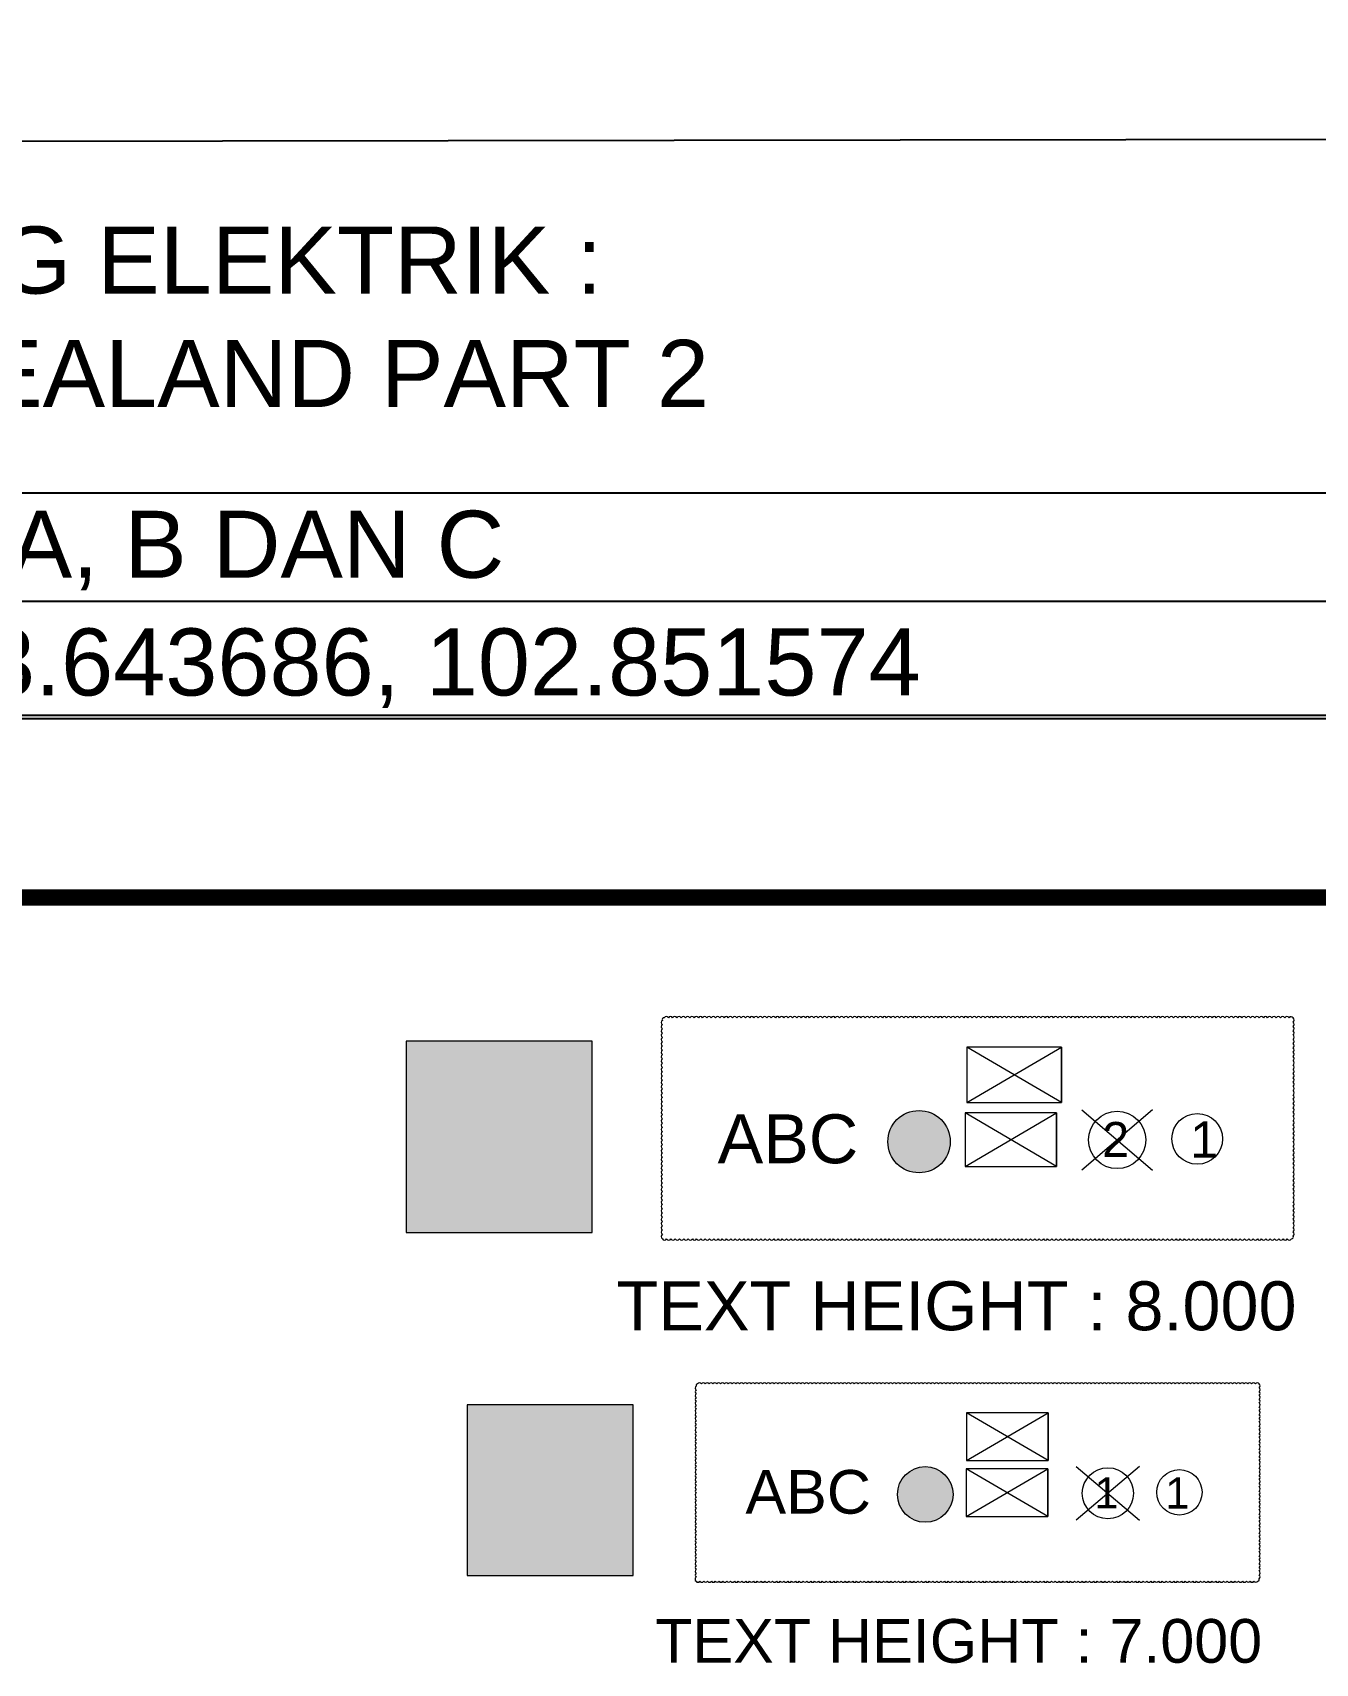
# Model space of a CAD drawing. Header units: inches. Extents: x -2907330 to 774627, y -12404360 to 10502691.
# Drawn here: x 14919.4 to 15129.8, y 2087.7 to 2355.2 of the extents above; entities that cross this region are included whole.
import ezdxf
from ezdxf.enums import TextEntityAlignment as Align

# ---------------------------------------------------------------- set-up
doc = ezdxf.new("R2010")
doc.units = ezdxf.units.IN
doc.header["$MEASUREMENT"] = 0
doc.layers.add('CABLE SERVICE', color=7, linetype='Continuous', lineweight=0)
doc.styles.get("Standard").update_dxf_attribs({"font": 'arial.ttf', "height": 2})
doc.styles.add('style1', font='arial.ttf', dxfattribs={"height": 2})

msp = doc.modelspace()

# ---------------------------------------------------------------- hatches: boundary and pattern name
at = {"lineweight": 0}
h = msp.add_hatch(color=3, dxfattribs=at)
h.dxf.hatch_style = 1
h.paths.add_polyline_path([(15011.12, 2189.71), (14980.62, 2189.71), (14980.62, 2158.35), (15011.12, 2158.35)])
h = msp.add_hatch(color=5, dxfattribs=at)
h.dxf.hatch_style = 1
h.paths.add_polyline_path([(15059.64, 2173.24, 1), (15069.87, 2173.24, 1)])
h = msp.add_hatch(color=3, dxfattribs=at)
h.dxf.hatch_style = 1
h.paths.add_polyline_path([(15017.89, 2130.08), (14990.66, 2130.08), (14990.66, 2102.09), (15017.89, 2102.09)])
h = msp.add_hatch(color=5, dxfattribs=at)
h.dxf.hatch_style = 1
h.paths.add_polyline_path([(15061.2, 2115.37, 1), (15070.33, 2115.37, 1)])

# ---------------------------------------------------------------- linework, layer by layer
at = {"color": 7, "linetype": 'Continuous'}
for p, q in [((13219.25, 2334.93), (15221.44, 2337.82)), ((14611.17, 2279.65), (15221.29, 2279.65)), ((14611.17, 2261.91), (15221.29, 2261.91))]:
    msp.add_line(p, q, dxfattribs=at)
at = {"linetype": 'Continuous', "const_width": 2.7}
msp.add_lwpolyline([(15264.58, 3866.02), (12871.15, 3866.02), (12871.15, 2213.3), (15264.58, 2213.3)], close=True, dxfattribs=at)
for points in [[(12914.43, 3836.72), (15221.29, 3836.72), (15221.29, 2242.6), (12914.43, 2242.6)], [(12914.58, 3837.26), (15221.44, 3837.26), (15221.44, 2243.15), (12914.58, 2243.15)]]:
    msp.add_lwpolyline(points, close=True)
at = {"lineweight": 5}
for points in [[(15022.66, 2157.28, 0.520567), (15023.36, 2157.28, 0.520567), (15024.07, 2157.28, 0.520567), (15024.77, 2157.28, 0.520567), (15025.47, 2157.28, 0.520567), (15026.17, 2157.28, 0.520567), (15026.87, 2157.28, 0.520567), (15027.58, 2157.28, 0.520567), (15028.28, 2157.28, 0.520567), (15028.98, 2157.28, 0.520567), (15029.68, 2157.28, 0.520567), (15030.38, 2157.28, 0.520567), (15031.09, 2157.28, 0.520567), (15031.79, 2157.28, 0.520567), (15032.49, 2157.28, 0.520567), (15033.19, 2157.28, 0.520567), (15033.89, 2157.28, 0.520567), (15034.6, 2157.28, 0.520567), (15035.3, 2157.28, 0.520567), (15036, 2157.28, 0.520567), (15036.7, 2157.28, 0.520567), (15037.4, 2157.28, 0.520567), (15038.11, 2157.28, 0.520567), (15038.81, 2157.28, 0.520567), (15039.51, 2157.28, 0.520567), (15040.21, 2157.28, 0.520567), (15040.91, 2157.28, 0.520567), (15041.62, 2157.28, 0.520567), (15042.32, 2157.28, 0.520567), (15043.02, 2157.28, 0.520567), (15043.72, 2157.28, 0.520567), (15044.42, 2157.28, 0.520567), (15045.13, 2157.28, 0.520567), (15045.83, 2157.28, 0.520567), (15046.53, 2157.28, 0.520567), (15047.23, 2157.28, 0.520567), (15047.93, 2157.28, 0.520567), (15048.64, 2157.28, 0.520567), (15049.34, 2157.28, 0.520567), (15050.04, 2157.28, 0.520567), (15050.74, 2157.28, 0.520567), (15051.44, 2157.28, 0.520567), (15052.15, 2157.28, 0.520567), (15052.85, 2157.28, 0.520567), (15053.55, 2157.28, 0.520567), (15054.25, 2157.28, 0.520567), (15054.95, 2157.28, 0.520567), (15055.66, 2157.28, 0.520567), (15056.36, 2157.28, 0.520567), (15057.06, 2157.28, 0.520567), (15057.76, 2157.28, 0.520567), (15058.46, 2157.28, 0.520567), (15059.17, 2157.28, 0.520567), (15059.87, 2157.28, 0.520567), (15060.57, 2157.28, 0.520567), (15061.27, 2157.28, 0.520567), (15061.97, 2157.28, 0.520567), (15062.68, 2157.28, 0.520567), (15063.38, 2157.28, 0.520567), (15064.08, 2157.28, 0.520567), (15064.78, 2157.28, 0.520567), (15065.48, 2157.28, 0.520567), (15066.19, 2157.28, 0.520567), (15066.89, 2157.28, 0.520567), (15067.59, 2157.28, 0.520567), (15068.29, 2157.28, 0.520567), (15068.99, 2157.28, 0.520567), (15069.7, 2157.28, 0.520567), (15070.4, 2157.28, 0.520567), (15071.1, 2157.28, 0.520567), (15071.8, 2157.28, 0.520567), (15072.5, 2157.28, 0.520567), (15073.21, 2157.28, 0.520567), (15073.91, 2157.28, 0.520567), (15074.61, 2157.28, 0.520567), (15075.31, 2157.28, 0.520567), (15076.01, 2157.28, 0.520567), (15076.72, 2157.28, 0.520567), (15077.42, 2157.28, 0.520567), (15078.12, 2157.28, 0.520567), (15078.82, 2157.28, 0.520567), (15079.52, 2157.28, 0.520567), (15080.23, 2157.28, 0.520567), (15080.93, 2157.28, 0.520567), (15081.63, 2157.28, 0.520567), (15082.33, 2157.28, 0.520567), (15083.03, 2157.28, 0.520567), (15083.74, 2157.28, 0.520567), (15084.44, 2157.28, 0.520567), (15085.14, 2157.28, 0.520567), (15085.84, 2157.28, 0.520567), (15086.54, 2157.28, 0.520567), (15087.25, 2157.28, 0.520567), (15087.95, 2157.28, 0.520567), (15088.65, 2157.28, 0.520567), (15089.35, 2157.28, 0.520567), (15090.05, 2157.28, 0.520567), (15090.76, 2157.28, 0.520567), (15091.46, 2157.28, 0.520567), (15092.16, 2157.28, 0.520567), (15092.86, 2157.28, 0.520567), (15093.56, 2157.28, 0.520567), (15094.27, 2157.28, 0.520567), (15094.97, 2157.28, 0.520567), (15095.67, 2157.28, 0.520567), (15096.37, 2157.28, 0.520567), (15097.07, 2157.28, 0.520567), (15097.78, 2157.28, 0.520567), (15098.48, 2157.28, 0.520567), (15099.18, 2157.28, 0.520567), (15099.88, 2157.28, 0.520567), (15100.58, 2157.28, 0.520567), (15101.29, 2157.28, 0.520567), (15101.99, 2157.28, 0.520567), (15102.69, 2157.28, 0.520567), (15103.39, 2157.28, 0.520567), (15104.09, 2157.28, 0.520567), (15104.8, 2157.28, 0.520567), (15105.5, 2157.28, 0.520567), (15106.2, 2157.28, 0.520567), (15106.9, 2157.28, 0.520567), (15107.6, 2157.28, 0.520567), (15108.31, 2157.28, 0.520567), (15109.01, 2157.28, 0.520567), (15109.71, 2157.28, 0.520567), (15110.41, 2157.28, 0.520567), (15111.11, 2157.28, 0.520567), (15111.82, 2157.28, 0.520567), (15112.52, 2157.28, 0.520567), (15113.22, 2157.28, 0.520567), (15113.92, 2157.28, 0.520567), (15114.62, 2157.28, 0.520567), (15115.33, 2157.28, 0.520567), (15116.03, 2157.28, 0.520567), (15116.73, 2157.28, 0.520567), (15117.43, 2157.28, 0.520567), (15118.13, 2157.28, 0.520567), (15118.84, 2157.28, 0.520567), (15119.54, 2157.28, 0.520567), (15120.24, 2157.28, 0.520567), (15120.94, 2157.28, 0.520567), (15121.64, 2157.28, 0.520567), (15122.35, 2157.28, 0.520567), (15123.05, 2157.28, 0.520567), (15123.75, 2157.28, 0.520567), (15124.45, 2157.28, 0.520567), (15125.15, 2157.28, 0.520567), (15125.85, 2157.28, 0.520567), (15126.11, 2157.74, 0.520567), (15126.11, 2158.44, 0.520567), (15126.11, 2159.14, 0.520567), (15126.11, 2159.84, 0.520567), (15126.11, 2160.54, 0.520567), (15126.11, 2161.25, 0.520567), (15126.11, 2161.95, 0.520567), (15126.11, 2162.65, 0.520567), (15126.11, 2163.35, 0.520567), (15126.11, 2164.05, 0.520567), (15126.11, 2164.76, 0.520567), (15126.11, 2165.46, 0.520567), (15126.11, 2166.16, 0.520567), (15126.11, 2166.86, 0.520567), (15126.11, 2167.56, 0.520567), (15126.11, 2168.27, 0.520567), (15126.11, 2168.97, 0.520567), (15126.11, 2169.67, 0.520567), (15126.11, 2170.37, 0.520567), (15126.11, 2171.07, 0.520567), (15126.11, 2171.78, 0.520567), (15126.11, 2172.48, 0.520567), (15126.11, 2173.18, 0.520567), (15126.11, 2173.88, 0.520567), (15126.11, 2174.58, 0.520567), (15126.11, 2175.29, 0.520567), (15126.11, 2175.99, 0.520567), (15126.11, 2176.69, 0.520567), (15126.11, 2177.39, 0.520567), (15126.11, 2178.09, 0.520567), (15126.11, 2178.8, 0.520567), (15126.11, 2179.5, 0.520567), (15126.11, 2180.2, 0.520567), (15126.11, 2180.9, 0.520567), (15126.11, 2181.6, 0.520567), (15126.11, 2182.31, 0.520567), (15126.11, 2183.01, 0.520567), (15126.11, 2183.71, 0.520567), (15126.11, 2184.41, 0.520567), (15126.11, 2185.11, 0.520567), (15126.11, 2185.82, 0.520567), (15126.11, 2186.52, 0.520567), (15126.11, 2187.22, 0.520567), (15126.11, 2187.92, 0.520567), (15126.11, 2188.62, 0.520567), (15126.11, 2189.33, 0.520567), (15126.11, 2190.03, 0.520567), (15126.11, 2190.73, 0.520567), (15126.11, 2191.43, 0.520567), (15126.11, 2192.13, 0.520567), (15126.11, 2192.84, 0.520567), (15126.11, 2193.54, 0.520567), (15125.43, 2193.57, 0.520567), (15124.73, 2193.57, 0.520567), (15124.03, 2193.57, 0.520567), (15123.33, 2193.57, 0.520567), (15122.62, 2193.57, 0.520567), (15121.92, 2193.57, 0.520567), (15121.22, 2193.57, 0.520567), (15120.52, 2193.57, 0.520567), (15119.82, 2193.57, 0.520567), (15119.11, 2193.57, 0.520567), (15118.41, 2193.57, 0.520567), (15117.71, 2193.57, 0.520567), (15117.01, 2193.57, 0.520567), (15116.31, 2193.57, 0.520567), (15115.6, 2193.57, 0.520567), (15114.9, 2193.57, 0.520567), (15114.2, 2193.57, 0.520567), (15113.5, 2193.57, 0.520567), (15112.8, 2193.57, 0.520567), (15112.09, 2193.57, 0.520567), (15111.39, 2193.57, 0.520567), (15110.69, 2193.57, 0.520567), (15109.99, 2193.57, 0.520567), (15109.29, 2193.57, 0.520567), (15108.58, 2193.57, 0.520567), (15107.88, 2193.57, 0.520567), (15107.18, 2193.57, 0.520567), (15106.48, 2193.57, 0.520567), (15105.78, 2193.57, 0.520567), (15105.07, 2193.57, 0.520567), (15104.37, 2193.57, 0.520567), (15103.67, 2193.57, 0.520567), (15102.97, 2193.57, 0.520567), (15102.27, 2193.57, 0.520567), (15101.56, 2193.57, 0.520567), (15100.86, 2193.57, 0.520567), (15100.16, 2193.57, 0.520567), (15099.46, 2193.57, 0.520567), (15098.76, 2193.57, 0.520567), (15098.05, 2193.57, 0.520567), (15097.35, 2193.57, 0.520567), (15096.65, 2193.57, 0.520567), (15095.95, 2193.57, 0.520567), (15095.25, 2193.57, 0.520567), (15094.54, 2193.57, 0.520567), (15093.84, 2193.57, 0.520567), (15093.14, 2193.57, 0.520567), (15092.44, 2193.57, 0.520567), (15091.74, 2193.57, 0.520567), (15091.03, 2193.57, 0.520567), (15090.33, 2193.57, 0.520567), (15089.63, 2193.57, 0.520567), (15088.93, 2193.57, 0.520567), (15088.23, 2193.57, 0.520567), (15087.52, 2193.57, 0.520567), (15086.82, 2193.57, 0.520567), (15086.12, 2193.57, 0.520567), (15085.42, 2193.57, 0.520567), (15084.72, 2193.57, 0.520567), (15084.01, 2193.57, 0.520567), (15083.31, 2193.57, 0.520567), (15082.61, 2193.57, 0.520567), (15081.91, 2193.57, 0.520567), (15081.21, 2193.57, 0.520567), (15080.5, 2193.57, 0.520567), (15079.8, 2193.57, 0.520567), (15079.1, 2193.57, 0.520567), (15078.4, 2193.57, 0.520567), (15077.7, 2193.57, 0.520567), (15076.99, 2193.57, 0.520567), (15076.29, 2193.57, 0.520567), (15075.59, 2193.57, 0.520567), (15074.89, 2193.57, 0.520567), (15074.19, 2193.57, 0.520567), (15073.48, 2193.57, 0.520567), (15072.78, 2193.57, 0.520567), (15072.08, 2193.57, 0.520567), (15071.38, 2193.57, 0.520567), (15070.68, 2193.57, 0.520567), (15069.97, 2193.57, 0.520567), (15069.27, 2193.57, 0.520567), (15068.57, 2193.57, 0.520567), (15067.87, 2193.57, 0.520567), (15067.17, 2193.57, 0.520567), (15066.46, 2193.57, 0.520567), (15065.76, 2193.57, 0.520567), (15065.06, 2193.57, 0.520567), (15064.36, 2193.57, 0.520567), (15063.66, 2193.57, 0.520567), (15062.95, 2193.57, 0.520567), (15062.25, 2193.57, 0.520567), (15061.55, 2193.57, 0.520567), (15060.85, 2193.57, 0.520567), (15060.15, 2193.57, 0.520567), (15059.44, 2193.57, 0.520567), (15058.74, 2193.57, 0.520567), (15058.04, 2193.57, 0.520567), (15057.34, 2193.57, 0.520567), (15056.64, 2193.57, 0.520567), (15055.93, 2193.57, 0.520567), (15055.23, 2193.57, 0.520567), (15054.53, 2193.57, 0.520567), (15053.83, 2193.57, 0.520567), (15053.13, 2193.57, 0.520567), (15052.42, 2193.57, 0.520567), (15051.72, 2193.57, 0.520567), (15051.02, 2193.57, 0.520567), (15050.32, 2193.57, 0.520567), (15049.62, 2193.57, 0.520567), (15048.91, 2193.57, 0.520567), (15048.21, 2193.57, 0.520567), (15047.51, 2193.57, 0.520567), (15046.81, 2193.57, 0.520567), (15046.11, 2193.57, 0.520567), (15045.4, 2193.57, 0.520567), (15044.7, 2193.57, 0.520567), (15044, 2193.57, 0.520567), (15043.3, 2193.57, 0.520567), (15042.6, 2193.57, 0.520567), (15041.89, 2193.57, 0.520567), (15041.19, 2193.57, 0.520567), (15040.49, 2193.57, 0.520567), (15039.79, 2193.57, 0.520567), (15039.09, 2193.57, 0.520567), (15038.38, 2193.57, 0.520567), (15037.68, 2193.57, 0.520567), (15036.98, 2193.57, 0.520567), (15036.28, 2193.57, 0.520567), (15035.58, 2193.57, 0.520567), (15034.87, 2193.57, 0.520567), (15034.17, 2193.57, 0.520567), (15033.47, 2193.57, 0.520567), (15032.77, 2193.57, 0.520567), (15032.07, 2193.57, 0.520567), (15031.36, 2193.57, 0.520567), (15030.66, 2193.57, 0.520567), (15029.96, 2193.57, 0.520567), (15029.26, 2193.57, 0.520567), (15028.56, 2193.57, 0.520567), (15027.85, 2193.57, 0.520567), (15027.15, 2193.57, 0.520567), (15026.45, 2193.57, 0.520567), (15025.75, 2193.57, 0.520567), (15025.05, 2193.57, 0.520567), (15024.34, 2193.57, 0.520567), (15023.64, 2193.57, 0.520567), (15022.94, 2193.57, 0.520567), (15022.66, 2193.14, 0.520567), (15022.66, 2192.44, 0.520567), (15022.66, 2191.74, 0.520567), (15022.66, 2191.04, 0.520567), (15022.66, 2190.33, 0.520567), (15022.66, 2189.63, 0.520567), (15022.66, 2188.93, 0.520567), (15022.66, 2188.23, 0.520567), (15022.66, 2187.53, 0.520567), (15022.66, 2186.82, 0.520567), (15022.66, 2186.12, 0.520567), (15022.66, 2185.42, 0.520567), (15022.66, 2184.72, 0.520567), (15022.66, 2184.02, 0.520567), (15022.66, 2183.31, 0.520567), (15022.66, 2182.61, 0.520567), (15022.66, 2181.91, 0.520567), (15022.66, 2181.21, 0.520567), (15022.66, 2180.51, 0.520567), (15022.66, 2179.8, 0.520567), (15022.66, 2179.1, 0.520567), (15022.66, 2178.4, 0.520567), (15022.66, 2177.7, 0.520567), (15022.66, 2177, 0.520567), (15022.66, 2176.29, 0.520567), (15022.66, 2175.59, 0.520567), (15022.66, 2174.89, 0.520567), (15022.66, 2174.19, 0.520567), (15022.66, 2173.49, 0.520567), (15022.66, 2172.78, 0.520567), (15022.66, 2172.08, 0.520567), (15022.66, 2171.38, 0.520567), (15022.66, 2170.68, 0.520567), (15022.66, 2169.98, 0.520567), (15022.66, 2169.27, 0.520567), (15022.66, 2168.57, 0.520567), (15022.66, 2167.87, 0.520567), (15022.66, 2167.17, 0.520567), (15022.66, 2166.47, 0.520567), (15022.66, 2165.76, 0.520567), (15022.66, 2165.06, 0.520567), (15022.66, 2164.36, 0.520567), (15022.66, 2163.66, 0.520567), (15022.66, 2162.96, 0.520567), (15022.66, 2162.25, 0.520567), (15022.66, 2161.55, 0.520567), (15022.66, 2160.85, 0.520567), (15022.66, 2160.15, 0.520567), (15022.66, 2159.45, 0.520567), (15022.66, 2158.74, 0.520567), (15022.66, 2158.04, 0.520567)], [(15028.19, 2101.13, 0.520567), (15028.82, 2101.13, 0.520567), (15029.45, 2101.13, 0.520567), (15030.07, 2101.13, 0.520567), (15030.7, 2101.13, 0.520567), (15031.33, 2101.13, 0.520567), (15031.95, 2101.13, 0.520567), (15032.58, 2101.13, 0.520567), (15033.21, 2101.13, 0.520567), (15033.83, 2101.13, 0.520567), (15034.46, 2101.13, 0.520567), (15035.09, 2101.13, 0.520567), (15035.71, 2101.13, 0.520567), (15036.34, 2101.13, 0.520567), (15036.97, 2101.13, 0.520567), (15037.59, 2101.13, 0.520567), (15038.22, 2101.13, 0.520567), (15038.84, 2101.13, 0.520567), (15039.47, 2101.13, 0.520567), (15040.1, 2101.13, 0.520567), (15040.72, 2101.13, 0.520567), (15041.35, 2101.13, 0.520567), (15041.98, 2101.13, 0.520567), (15042.6, 2101.13, 0.520567), (15043.23, 2101.13, 0.520567), (15043.86, 2101.13, 0.520567), (15044.48, 2101.13, 0.520567), (15045.11, 2101.13, 0.520567), (15045.74, 2101.13, 0.520567), (15046.36, 2101.13, 0.520567), (15046.99, 2101.13, 0.520567), (15047.62, 2101.13, 0.520567), (15048.24, 2101.13, 0.520567), (15048.87, 2101.13, 0.520567), (15049.5, 2101.13, 0.520567), (15050.12, 2101.13, 0.520567), (15050.75, 2101.13, 0.520567), (15051.38, 2101.13, 0.520567), (15052, 2101.13, 0.520567), (15052.63, 2101.13, 0.520567), (15053.26, 2101.13, 0.520567), (15053.88, 2101.13, 0.520567), (15054.51, 2101.13, 0.520567), (15055.14, 2101.13, 0.520567), (15055.76, 2101.13, 0.520567), (15056.39, 2101.13, 0.520567), (15057.02, 2101.13, 0.520567), (15057.64, 2101.13, 0.520567), (15058.27, 2101.13, 0.520567), (15058.9, 2101.13, 0.520567), (15059.52, 2101.13, 0.520567), (15060.15, 2101.13, 0.520567), (15060.78, 2101.13, 0.520567), (15061.4, 2101.13, 0.520567), (15062.03, 2101.13, 0.520567), (15062.66, 2101.13, 0.520567), (15063.28, 2101.13, 0.520567), (15063.91, 2101.13, 0.520567), (15064.54, 2101.13, 0.520567), (15065.16, 2101.13, 0.520567), (15065.79, 2101.13, 0.520567), (15066.42, 2101.13, 0.520567), (15067.04, 2101.13, 0.520567), (15067.67, 2101.13, 0.520567), (15068.3, 2101.13, 0.520567), (15068.92, 2101.13, 0.520567), (15069.55, 2101.13, 0.520567), (15070.18, 2101.13, 0.520567), (15070.8, 2101.13, 0.520567), (15071.43, 2101.13, 0.520567), (15072.06, 2101.13, 0.520567), (15072.68, 2101.13, 0.520567), (15073.31, 2101.13, 0.520567), (15073.94, 2101.13, 0.520567), (15074.56, 2101.13, 0.520567), (15075.19, 2101.13, 0.520567), (15075.82, 2101.13, 0.520567), (15076.44, 2101.13, 0.520567), (15077.07, 2101.13, 0.520567), (15077.7, 2101.13, 0.520567), (15078.32, 2101.13, 0.520567), (15078.95, 2101.13, 0.520567), (15079.57, 2101.13, 0.520567), (15080.2, 2101.13, 0.520567), (15080.83, 2101.13, 0.520567), (15081.45, 2101.13, 0.520567), (15082.08, 2101.13, 0.520567), (15082.71, 2101.13, 0.520567), (15083.33, 2101.13, 0.520567), (15083.96, 2101.13, 0.520567), (15084.59, 2101.13, 0.520567), (15085.21, 2101.13, 0.520567), (15085.84, 2101.13, 0.520567), (15086.47, 2101.13, 0.520567), (15087.09, 2101.13, 0.520567), (15087.72, 2101.13, 0.520567), (15088.35, 2101.13, 0.520567), (15088.97, 2101.13, 0.520567), (15089.6, 2101.13, 0.520567), (15090.23, 2101.13, 0.520567), (15090.85, 2101.13, 0.520567), (15091.48, 2101.13, 0.520567), (15092.11, 2101.13, 0.520567), (15092.73, 2101.13, 0.520567), (15093.36, 2101.13, 0.520567), (15093.99, 2101.13, 0.520567), (15094.61, 2101.13, 0.520567), (15095.24, 2101.13, 0.520567), (15095.87, 2101.13, 0.520567), (15096.49, 2101.13, 0.520567), (15097.12, 2101.13, 0.520567), (15097.75, 2101.13, 0.520567), (15098.37, 2101.13, 0.520567), (15099, 2101.13, 0.520567), (15099.63, 2101.13, 0.520567), (15100.25, 2101.13, 0.520567), (15100.88, 2101.13, 0.520567), (15101.51, 2101.13, 0.520567), (15102.13, 2101.13, 0.520567), (15102.76, 2101.13, 0.520567), (15103.39, 2101.13, 0.520567), (15104.01, 2101.13, 0.520567), (15104.64, 2101.13, 0.520567), (15105.27, 2101.13, 0.520567), (15105.89, 2101.13, 0.520567), (15106.52, 2101.13, 0.520567), (15107.15, 2101.13, 0.520567), (15107.77, 2101.13, 0.520567), (15108.4, 2101.13, 0.520567), (15109.03, 2101.13, 0.520567), (15109.65, 2101.13, 0.520567), (15110.28, 2101.13, 0.520567), (15110.91, 2101.13, 0.520567), (15111.53, 2101.13, 0.520567), (15112.16, 2101.13, 0.520567), (15112.79, 2101.13, 0.520567), (15113.41, 2101.13, 0.520567), (15114.04, 2101.13, 0.520567), (15114.67, 2101.13, 0.520567), (15115.29, 2101.13, 0.520567), (15115.92, 2101.13, 0.520567), (15116.55, 2101.13, 0.520567), (15117.17, 2101.13, 0.520567), (15117.8, 2101.13, 0.520567), (15118.43, 2101.13, 0.520567), (15119.05, 2101.13, 0.520567), (15119.68, 2101.13, 0.520567), (15120.3, 2101.13, 0.520567), (15120.53, 2101.54, 0.520567), (15120.53, 2102.16, 0.520567), (15120.53, 2102.79, 0.520567), (15120.53, 2103.42, 0.520567), (15120.53, 2104.04, 0.520567), (15120.53, 2104.67, 0.520567), (15120.53, 2105.3, 0.520567), (15120.53, 2105.92, 0.520567), (15120.53, 2106.55, 0.520567), (15120.53, 2107.18, 0.520567), (15120.53, 2107.8, 0.520567), (15120.53, 2108.43, 0.520567), (15120.53, 2109.06, 0.520567), (15120.53, 2109.68, 0.520567), (15120.53, 2110.31, 0.520567), (15120.53, 2110.94, 0.520567), (15120.53, 2111.56, 0.520567), (15120.53, 2112.19, 0.520567), (15120.53, 2112.82, 0.520567), (15120.53, 2113.44, 0.520567), (15120.53, 2114.07, 0.520567), (15120.53, 2114.7, 0.520567), (15120.53, 2115.32, 0.520567), (15120.53, 2115.95, 0.520567), (15120.53, 2116.58, 0.520567), (15120.53, 2117.2, 0.520567), (15120.53, 2117.83, 0.520567), (15120.53, 2118.46, 0.520567), (15120.53, 2119.08, 0.520567), (15120.53, 2119.71, 0.520567), (15120.53, 2120.34, 0.520567), (15120.53, 2120.96, 0.520567), (15120.53, 2121.59, 0.520567), (15120.53, 2122.22, 0.520567), (15120.53, 2122.84, 0.520567), (15120.53, 2123.47, 0.520567), (15120.53, 2124.1, 0.520567), (15120.53, 2124.72, 0.520567), (15120.53, 2125.35, 0.520567), (15120.53, 2125.98, 0.520567), (15120.53, 2126.6, 0.520567), (15120.53, 2127.23, 0.520567), (15120.53, 2127.86, 0.520567), (15120.53, 2128.48, 0.520567), (15120.53, 2129.11, 0.520567), (15120.53, 2129.74, 0.520567), (15120.53, 2130.36, 0.520567), (15120.53, 2130.99, 0.520567), (15120.53, 2131.62, 0.520567), (15120.53, 2132.24, 0.520567), (15120.53, 2132.87, 0.520567), (15120.53, 2133.5, 0.520567), (15119.93, 2133.52, 0.520567), (15119.3, 2133.52, 0.520567), (15118.67, 2133.52, 0.520567), (15118.05, 2133.52, 0.520567), (15117.42, 2133.52, 0.520567), (15116.79, 2133.52, 0.520567), (15116.17, 2133.52, 0.520567), (15115.54, 2133.52, 0.520567), (15114.91, 2133.52, 0.520567), (15114.29, 2133.52, 0.520567), (15113.66, 2133.52, 0.520567), (15113.03, 2133.52, 0.520567), (15112.41, 2133.52, 0.520567), (15111.78, 2133.52, 0.520567), (15111.15, 2133.52, 0.520567), (15110.53, 2133.52, 0.520567), (15109.9, 2133.52, 0.520567), (15109.27, 2133.52, 0.520567), (15108.65, 2133.52, 0.520567), (15108.02, 2133.52, 0.520567), (15107.39, 2133.52, 0.520567), (15106.77, 2133.52, 0.520567), (15106.14, 2133.52, 0.520567), (15105.51, 2133.52, 0.520567), (15104.89, 2133.52, 0.520567), (15104.26, 2133.52, 0.520567), (15103.63, 2133.52, 0.520567), (15103.01, 2133.52, 0.520567), (15102.38, 2133.52, 0.520567), (15101.75, 2133.52, 0.520567), (15101.13, 2133.52, 0.520567), (15100.5, 2133.52, 0.520567), (15099.87, 2133.52, 0.520567), (15099.25, 2133.52, 0.520567), (15098.62, 2133.52, 0.520567), (15097.99, 2133.52, 0.520567), (15097.37, 2133.52, 0.520567), (15096.74, 2133.52, 0.520567), (15096.12, 2133.52, 0.520567), (15095.49, 2133.52, 0.520567), (15094.86, 2133.52, 0.520567), (15094.24, 2133.52, 0.520567), (15093.61, 2133.52, 0.520567), (15092.98, 2133.52, 0.520567), (15092.36, 2133.52, 0.520567), (15091.73, 2133.52, 0.520567), (15091.1, 2133.52, 0.520567), (15090.48, 2133.52, 0.520567), (15089.85, 2133.52, 0.520567), (15089.22, 2133.52, 0.520567), (15088.6, 2133.52, 0.520567), (15087.97, 2133.52, 0.520567), (15087.34, 2133.52, 0.520567), (15086.72, 2133.52, 0.520567), (15086.09, 2133.52, 0.520567), (15085.46, 2133.52, 0.520567), (15084.84, 2133.52, 0.520567), (15084.21, 2133.52, 0.520567), (15083.58, 2133.52, 0.520567), (15082.96, 2133.52, 0.520567), (15082.33, 2133.52, 0.520567), (15081.7, 2133.52, 0.520567), (15081.08, 2133.52, 0.520567), (15080.45, 2133.52, 0.520567), (15079.82, 2133.52, 0.520567), (15079.2, 2133.52, 0.520567), (15078.57, 2133.52, 0.520567), (15077.94, 2133.52, 0.520567), (15077.32, 2133.52, 0.520567), (15076.69, 2133.52, 0.520567), (15076.06, 2133.52, 0.520567), (15075.44, 2133.52, 0.520567), (15074.81, 2133.52, 0.520567), (15074.18, 2133.52, 0.520567), (15073.56, 2133.52, 0.520567), (15072.93, 2133.52, 0.520567), (15072.3, 2133.52, 0.520567), (15071.68, 2133.52, 0.520567), (15071.05, 2133.52, 0.520567), (15070.42, 2133.52, 0.520567), (15069.8, 2133.52, 0.520567), (15069.17, 2133.52, 0.520567), (15068.54, 2133.52, 0.520567), (15067.92, 2133.52, 0.520567), (15067.29, 2133.52, 0.520567), (15066.66, 2133.52, 0.520567), (15066.04, 2133.52, 0.520567), (15065.41, 2133.52, 0.520567), (15064.78, 2133.52, 0.520567), (15064.16, 2133.52, 0.520567), (15063.53, 2133.52, 0.520567), (15062.9, 2133.52, 0.520567), (15062.28, 2133.52, 0.520567), (15061.65, 2133.52, 0.520567), (15061.02, 2133.52, 0.520567), (15060.4, 2133.52, 0.520567), (15059.77, 2133.52, 0.520567), (15059.14, 2133.52, 0.520567), (15058.52, 2133.52, 0.520567), (15057.89, 2133.52, 0.520567), (15057.27, 2133.52, 0.520567), (15056.64, 2133.52, 0.520567), (15056.01, 2133.52, 0.520567), (15055.39, 2133.52, 0.520567), (15054.76, 2133.52, 0.520567), (15054.13, 2133.52, 0.520567), (15053.51, 2133.52, 0.520567), (15052.88, 2133.52, 0.520567), (15052.25, 2133.52, 0.520567), (15051.63, 2133.52, 0.520567), (15051, 2133.52, 0.520567), (15050.37, 2133.52, 0.520567), (15049.75, 2133.52, 0.520567), (15049.12, 2133.52, 0.520567), (15048.49, 2133.52, 0.520567), (15047.87, 2133.52, 0.520567), (15047.24, 2133.52, 0.520567), (15046.61, 2133.52, 0.520567), (15045.99, 2133.52, 0.520567), (15045.36, 2133.52, 0.520567), (15044.73, 2133.52, 0.520567), (15044.11, 2133.52, 0.520567), (15043.48, 2133.52, 0.520567), (15042.85, 2133.52, 0.520567), (15042.23, 2133.52, 0.520567), (15041.6, 2133.52, 0.520567), (15040.97, 2133.52, 0.520567), (15040.35, 2133.52, 0.520567), (15039.72, 2133.52, 0.520567), (15039.09, 2133.52, 0.520567), (15038.47, 2133.52, 0.520567), (15037.84, 2133.52, 0.520567), (15037.21, 2133.52, 0.520567), (15036.59, 2133.52, 0.520567), (15035.96, 2133.52, 0.520567), (15035.33, 2133.52, 0.520567), (15034.71, 2133.52, 0.520567), (15034.08, 2133.52, 0.520567), (15033.45, 2133.52, 0.520567), (15032.83, 2133.52, 0.520567), (15032.2, 2133.52, 0.520567), (15031.57, 2133.52, 0.520567), (15030.95, 2133.52, 0.520567), (15030.32, 2133.52, 0.520567), (15029.69, 2133.52, 0.520567), (15029.07, 2133.52, 0.520567), (15028.44, 2133.52, 0.520567), (15028.19, 2133.14, 0.520567), (15028.19, 2132.52, 0.520567), (15028.19, 2131.89, 0.520567), (15028.19, 2131.26, 0.520567), (15028.19, 2130.64, 0.520567), (15028.19, 2130.01, 0.520567), (15028.19, 2129.38, 0.520567), (15028.19, 2128.76, 0.520567), (15028.19, 2128.13, 0.520567), (15028.19, 2127.5, 0.520567), (15028.19, 2126.88, 0.520567), (15028.19, 2126.25, 0.520567), (15028.19, 2125.62, 0.520567), (15028.19, 2125, 0.520567), (15028.19, 2124.37, 0.520567), (15028.19, 2123.74, 0.520567), (15028.19, 2123.12, 0.520567), (15028.19, 2122.49, 0.520567), (15028.19, 2121.86, 0.520567), (15028.19, 2121.24, 0.520567), (15028.19, 2120.61, 0.520567), (15028.19, 2119.98, 0.520567), (15028.19, 2119.36, 0.520567), (15028.19, 2118.73, 0.520567), (15028.19, 2118.1, 0.520567), (15028.19, 2117.48, 0.520567), (15028.19, 2116.85, 0.520567), (15028.19, 2116.22, 0.520567), (15028.19, 2115.6, 0.520567), (15028.19, 2114.97, 0.520567), (15028.19, 2114.34, 0.520567), (15028.19, 2113.72, 0.520567), (15028.19, 2113.09, 0.520567), (15028.19, 2112.46, 0.520567), (15028.19, 2111.84, 0.520567), (15028.19, 2111.21, 0.520567), (15028.19, 2110.58, 0.520567), (15028.19, 2109.96, 0.520567), (15028.19, 2109.33, 0.520567), (15028.19, 2108.7, 0.520567), (15028.19, 2108.08, 0.520567), (15028.19, 2107.45, 0.520567), (15028.19, 2106.82, 0.520567), (15028.19, 2106.2, 0.520567), (15028.19, 2105.57, 0.520567), (15028.19, 2104.94, 0.520567), (15028.19, 2104.32, 0.520567), (15028.19, 2103.69, 0.520567), (15028.19, 2103.06, 0.520567), (15028.19, 2102.44, 0.520567), (15028.19, 2101.81, 0.520567)]]:
    msp.add_lwpolyline(points, format="xyb", close=True, dxfattribs=at)
at = {"color": 5, "lineweight": 0}
for points in [[(14980.62, 2158.35), (15011.12, 2158.35), (15011.12, 2189.71), (14980.62, 2189.71)], [(14990.66, 2102.09), (15017.89, 2102.09), (15017.89, 2130.08), (14990.66, 2130.08)]]:
    msp.add_lwpolyline(points, close=True, dxfattribs=at)
at = {"color": 1, "lineweight": 0}
for points in [[(15088.11, 2188.74), (15072.61, 2188.74), (15072.61, 2179.67), (15088.11, 2179.67)], [(15085.94, 2128.76), (15072.55, 2128.76), (15072.55, 2120.93), (15085.94, 2120.93)]]:
    msp.add_lwpolyline(points, close=True, dxfattribs=at)
for points in [[(15072.61, 2179.67), (15088.11, 2188.74), (15088.11, 2179.67), (15072.61, 2188.74)], [(15072.55, 2120.93), (15085.94, 2128.76), (15085.94, 2120.93), (15072.55, 2128.76)]]:
    msp.add_lwpolyline(points, dxfattribs=at)
at = {"color": 30, "lineweight": 0}
for points in [[(15087.3, 2177.97), (15072.3, 2177.97), (15072.3, 2169.19), (15087.3, 2169.19)], [(15085.89, 2119.6), (15072.5, 2119.6), (15072.5, 2111.76), (15085.89, 2111.76)]]:
    msp.add_lwpolyline(points, close=True, dxfattribs=at)
for points in [[(15072.3, 2169.19), (15087.3, 2177.97), (15087.3, 2169.19), (15072.3, 2177.97)], [(15072.5, 2111.76), (15085.89, 2119.6), (15085.89, 2111.76), (15072.5, 2119.6)]]:
    msp.add_lwpolyline(points, dxfattribs=at)
at = {"lineweight": 0}
for centre, radius in [((15064.75, 2173.24), 5.11), ((15097.24, 2173.52), 4.7), ((15110.38, 2173.7), 4.16), ((15065.77, 2115.37), 4.56), ((15095.72, 2115.56), 4.19), ((15107.45, 2115.72), 3.72)]:
    msp.add_circle(centre, radius, dxfattribs=at)
at = {"layer": 'CABLE SERVICE', "lineweight": 0}
for p, q in [((15091.43, 2178.46), (15103.05, 2168.59)), ((15103.05, 2178.46), (15091.43, 2168.59)), ((15090.54, 2119.96), (15100.9, 2111.15)), ((15100.9, 2119.96), (15090.54, 2111.15))]:
    msp.add_line(p, q, dxfattribs=at)

# ---------------------------------------------------------------- texts
at = {"color": 7, "linetype": 'Continuous', "lineweight": 0}
for s, p in [('PENCAWANG ELEKTRIK :', (14918.89, 2317.86)), ('FELDA NEW ZEALAND PART 2', (14918.89, 2299.26)), ('FEEDER : A, B DAN C', (14918.61, 2271.24)), ('COORDINATE GPS : 3.643686, 102.851574', (14912.14, 2251.93))]:
    msp.add_text(s, height=11, dxfattribs=at).set_placement(p, align=Align.MIDDLE_CENTER)
at = {"layer": 'CABLE SERVICE', "style": 'style1'}
for s, height, p in [('2', 5.72, (15094.78, 2170.75)), ('1', 5.91, (15109.23, 2170.64)), ('1', 5.1, (15093.52, 2113.08)), ('1', 5.1, (15105.14, 2113.06))]:
    msp.add_text(s, height=height, dxfattribs=at).set_placement(p)
at = {"layer": 'CABLE SERVICE', "lineweight": 5, "attachment_point": 1, "style": 'style1'}
for s, width, gutter_width, insert, char_height in [('ABC', 31.0249, 14.04, (15031.72, 2177.72), 8.027), ('\\pxqc;TEXT HEIGHT : 8.000', 130.2414, 14.04, (15005.78, 2150.33), 8.0266), ('ABC', 27.6937, 12.53, (15036.28, 2119.38), 7.165), ('\\pxqc;TEXT HEIGHT : 7.000', 116.257, 12.53, (15013.12, 2094.93), 7.1648)]:
    msp.add_mtext_dynamic_manual_height_columns(s, width=width, gutter_width=gutter_width, heights=[0], dxfattribs=dict(at, insert=insert, char_height=char_height))

doc.saveas('drawing.dxf')
